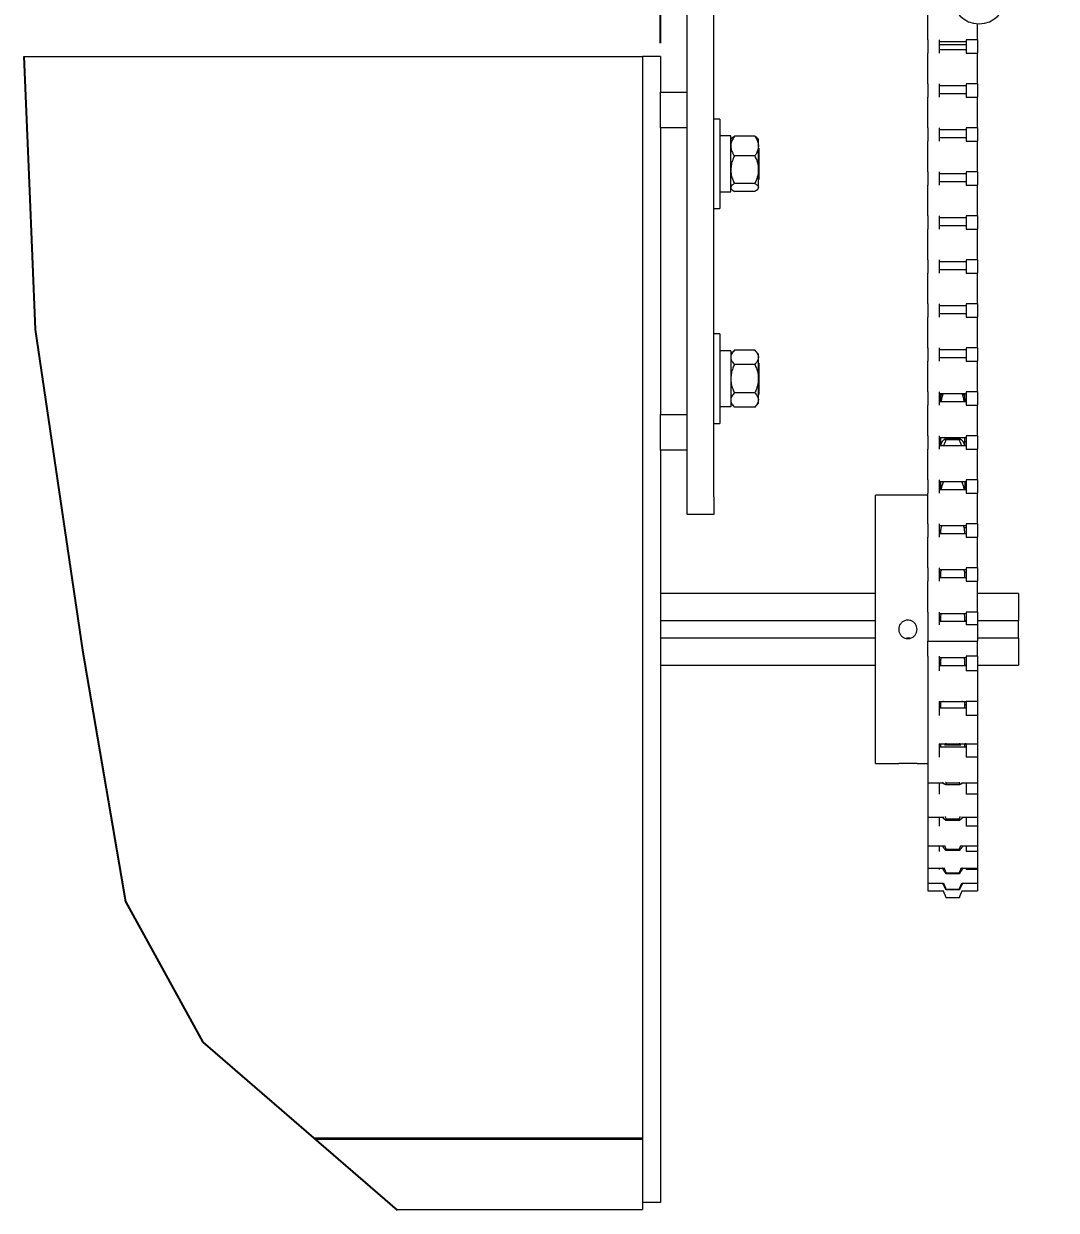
# Model space of a CAD drawing. Extents: x 2.5 to 18.9, y 8.1 to 42.4.
# Drawn here: x 4.42 to 18.83, y 8.12 to 24.69 of the extents above; entities that cross this region are included whole.
import ezdxf

# ---------------------------------------------------------------- set-up
doc = ezdxf.new("R2010")
doc.units = 0
doc.header["$LTSCALE"] = 0.5
doc.header["$MEASUREMENT"] = 0
doc.layers.get('Defpoints').update_dxf_attribs({"linetype": 'CONTINUOUS'})
doc.layers.add('DIM', color=1, linetype='CONTINUOUS')
doc.layers.add('OBJ', color=3, linetype='CONTINUOUS')
doc.styles.add('ROMANS', font='romans.shx', dxfattribs={"width": 0.9, "height": 0.375})
doc.dimstyles.new('GENIE', dxfattribs={"dimscale": 2, "dimtxt": 0.25, "dimasz": 0.156, "dimexe": 0.095, "dimexo": 0.0925, "dimgap": 0.095, "dimtad": 0, "dimtih": 1, "dimtoh": 1, "dimdec": 5, "dimzin": 4, "dimdsep": 46, "dimlunit": 5, "dimtxsty": 'ROMANS', "dimcen": 0.09, "dimadec": 0, "dimazin": 0, "dimtfac": 1, "dimtdec": 5, "dimtofl": 0, "dimtmove": 0, "dimatfit": 3, "dimfxl": 0, "dimfrac": 2, "dimtolj": 1, "dimtzin": 4, "dimarcsym": 0})

# ---------------------------------------------------------------- blocks, each defined once
blk = doc.blocks.new('*D31')
at = {"layer": 'Defpoints', "color": 0}
for p in [(13.309, 38.369), (18.834, 30.782), (13.309, 24.232)]:
    blk.add_point(p, dxfattribs=at)
at = {"layer": 'DIM', "color": 0, "lineweight": -2}
for p, q in [((13.309, 24.417), (13.309, 38.559)), ((18.834, 30.967), (18.834, 38.559)), ((13.621, 38.369), (14.034, 38.369)), ((18.522, 38.369), (18.11, 38.369))]:
    blk.add_line(p, q, dxfattribs=at)
at = {"layer": 'DIM', "color": 0}
for points in [[(13.621, 38.421), (13.621, 38.317), (13.309, 38.369)], [(18.522, 38.421), (18.522, 38.317), (18.834, 38.369)]]:
    blk.add_solid(points, dxfattribs=at)
at = {"layer": 'DIM', "color": 0, "insert": (16.072, 38.369), "char_height": 0.375, "attachment_point": 5, "style": 'ROMANS'}
blk.add_mtext('\\A1;5 1/2\\PEND OF\\POUTPUT SHAFT', dxfattribs=at)

msp = doc.modelspace()

# ---------------------------------------------------------------- linework, layer by layer
at = {"layer": 'OBJ', "linetype": 'Continuous', "lineweight": 15}
for p, q in [((13.6843106, 18.0850006), (13.6843106, 25.7150006)), ((14.0543099, 18.0850006), (14.0543099, 25.7150006)), ((17.0403102, 24.4620687), (17.0403102, 24.8929117)), ((17.7353098, 24.4620687), (17.7353098, 24.6872569)), ((17.0403102, 24.4620687), (17.0403102, 24.2785051)), ((17.2003135, 24.4620687), (17.2003135, 24.2785051)), ((17.7353098, 24.4620687), (17.5753112, 24.4620687)), ((17.5753112, 24.4620687), (17.5753112, 24.2785051)), ((17.7353098, 24.4620687), (17.7353098, 24.2785051)), ((4.4212222, 24.2324735), (13.0593113, 24.2324735)), ((13.3093082, 24.2324735), (13.0593113, 24.2324735)), ((13.0593113, 24.2324735), (13.0593113, 8.2324701)), ((13.3093082, 24.2324735), (13.3093082, 23.7324703)), ((17.0403102, 23.8476574), (17.0403102, 24.2785051)), ((17.5753112, 24.2785051), (17.7353098, 24.2785051)), ((17.7353098, 23.8476574), (17.7353098, 24.2785051)), ((13.3093082, 23.7324703), (13.6843106, 23.7324703)), ((13.3093082, 23.2324718), (13.3093082, 23.7324703)), ((17.0403102, 23.8476574), (17.0403102, 23.6640939)), ((17.2003135, 23.8476574), (17.2003135, 23.6640939)), ((17.7353098, 23.8476574), (17.5753112, 23.8476574)), ((17.5753112, 23.8476574), (17.5753112, 23.6640939)), ((17.7353098, 23.8476574), (17.7353098, 23.6640939)), ((17.0403102, 23.2332509), (17.0403102, 23.6640939)), ((17.5753112, 23.6640939), (17.7353098, 23.6640939)), ((17.7353098, 23.2332509), (17.7353098, 23.6640939)), ((13.6843106, 23.2324718), (13.3093082, 23.2324718)), ((13.3093082, 23.2324718), (13.3093082, 19.2324698)), ((14.1373106, 23.3574726), (14.1373106, 22.107474)), ((17.0403102, 23.2332509), (17.0403102, 23.0496873)), ((17.2003135, 23.2332509), (17.2003135, 23.0496873)), ((17.7353098, 23.2332509), (17.5753112, 23.2332509)), ((17.5753112, 23.2332509), (17.5753112, 23.0496873)), ((17.7353098, 23.2332509), (17.7353098, 23.0496873)), ((14.2913111, 23.1209125), (14.1373106, 23.1209125)), ((14.2913111, 23.1224707), (14.2913111, 23.1209125)), ((14.2913111, 22.3424712), (14.2913111, 23.1209125)), ((14.626308, 23.117524), (14.3413086, 23.117524)), ((14.6763102, 22.9795369), (14.6763102, 23.0762231)), ((17.0403102, 22.6188443), (17.0403102, 23.0496873)), ((17.5753112, 23.0496873), (17.7353098, 23.0496873)), ((17.7353098, 22.6188443), (17.7353098, 23.0496873)), ((14.6763102, 22.6490221), (14.6763102, 22.9795369)), ((14.6843076, 22.9512223), (14.6843076, 22.5137196)), ((14.626308, 22.8415451), (14.3413086, 22.8415451)), ((14.6763102, 22.4019538), (14.6763102, 22.6490221)), ((17.0403102, 22.6188443), (17.0403102, 22.4352808)), ((17.2003135, 22.6188443), (17.2003135, 22.4352808)), ((17.7353098, 22.6188443), (17.5753112, 22.6188443)), ((17.5753112, 22.6188443), (17.5753112, 22.4352808)), ((17.7353098, 22.6188443), (17.7353098, 22.4352808)), ((14.626308, 22.4564944), (14.3413086, 22.4564944)), ((14.6763102, 22.3887235), (14.6763102, 22.4019538)), ((17.0403102, 22.0044378), (17.0403102, 22.4352808)), ((17.5753112, 22.4352808), (17.7353098, 22.4352808)), ((17.7353098, 22.0044378), (17.7353098, 22.4352808)), ((14.626308, 22.3474179), (14.3413086, 22.3474179)), ((17.0403102, 22.0044378), (17.0403102, 21.8208742)), ((17.2003135, 22.0044378), (17.2003135, 21.8208742)), ((17.7353098, 22.0044378), (17.5753112, 22.0044378)), ((17.5753112, 22.0044378), (17.5753112, 21.8208742)), ((17.7353098, 22.0044378), (17.7353098, 21.8208742)), ((17.0403102, 21.3900312), (17.0403102, 21.8208742)), ((17.5753112, 21.8208742), (17.7353098, 21.8208742)), ((17.7353098, 21.3900312), (17.7353098, 21.8208742)), ((17.0403102, 21.3900312), (17.0403102, 21.2064677)), ((17.2003135, 21.3900312), (17.2003135, 21.2064677)), ((17.7353098, 21.3900312), (17.5753112, 21.3900312)), ((17.5753112, 21.3900312), (17.5753112, 21.2064677)), ((17.7353098, 21.3900312), (17.7353098, 21.2064677)), ((17.0403102, 20.7756247), (17.0403102, 21.2064677)), ((17.5753112, 21.2064677), (17.7353098, 21.2064677)), ((17.7353098, 20.7756247), (17.7353098, 21.2064677)), ((17.0403102, 20.7756247), (17.0403102, 20.5920611)), ((17.2003135, 20.7756247), (17.2003135, 20.5920611)), ((17.7353098, 20.7756247), (17.5753112, 20.7756247)), ((17.5753112, 20.7756247), (17.5753112, 20.5920611)), ((17.7353098, 20.7756247), (17.7353098, 20.5920611)), ((17.0403102, 20.1592141), (17.0403102, 20.5920611)), ((17.5753112, 20.5920611), (17.7353098, 20.5920611)), ((17.7353098, 20.1612181), (17.7353098, 20.5920611)), ((14.1373106, 20.3574723), (14.1373106, 19.8379403)), ((14.2913111, 20.1224704), (14.2913111, 19.3424709)), ((14.626308, 20.1294024), (14.3413086, 20.1294024)), ((14.6763102, 20.0301677), (14.6763102, 20.0762228)), ((17.0403102, 20.1612181), (17.0403102, 19.9776546)), ((17.2003135, 20.1612181), (17.2003135, 19.9776546)), ((17.7353098, 20.1612181), (17.5753112, 20.1612181)), ((17.5753112, 20.1612181), (17.5753112, 19.9776546)), ((17.7353098, 20.1612181), (17.7353098, 19.9776546)), ((14.626308, 19.9309377), (14.3413086, 19.9309377)), ((14.6763102, 19.732473), (14.6763102, 20.0301677)), ((14.6843076, 19.951222), (14.6843076, 19.5137239)), ((17.0403102, 19.5468069), (17.0403102, 19.9754065)), ((17.5753112, 19.9776546), (17.7353098, 19.9776546)), ((17.7353098, 19.5468069), (17.7353098, 19.9776546)), ((14.1373106, 19.8379403), (14.1373106, 19.1074737)), ((14.6763102, 19.4347736), (14.6763102, 19.732473)), ((14.626308, 19.5340083), (14.3413086, 19.5340083)), ((14.6763102, 19.3887231), (14.6763102, 19.4347736)), ((17.0403102, 19.5468069), (17.0403102, 19.363248)), ((17.2003135, 19.5468069), (17.2003135, 19.363248)), ((17.2165616, 19.524725), (17.2165616, 19.5187317)), ((17.2165616, 19.5187317), (17.2165616, 19.4103169)), ((17.2165616, 19.4194453), (17.2165616, 19.4103169)), ((17.2165616, 19.4194453), (17.2165616, 19.4103169)), ((17.5593118, 19.524725), (17.5593118, 19.5187317)), ((17.5593118, 19.4103169), (17.5593118, 19.5187317)), ((17.5593118, 19.4194453), (17.5593118, 19.4103169)), ((17.5593118, 19.4103169), (17.5593118, 19.4194453)), ((17.7353098, 19.5468069), (17.5753112, 19.5468069)), ((17.5753112, 19.5468069), (17.5753112, 19.363248)), ((17.7353098, 19.5468069), (17.7353098, 19.363248)), ((13.3093082, 19.2324698), (13.6843106, 19.2324698)), ((13.3093082, 18.7324713), (13.3093082, 19.2324698)), ((14.626308, 19.3355436), (14.3413086, 19.3355436)), ((17.0403102, 18.9324003), (17.0403102, 19.363248)), ((17.5753112, 19.363248), (17.7353098, 19.363248)), ((17.7353098, 18.9324003), (17.7353098, 19.363248)), ((17.0403102, 18.9324003), (17.0403102, 18.7488368)), ((17.2003135, 18.9324003), (17.2003135, 18.7488368)), ((17.2165616, 18.9103184), (17.2165616, 18.7960558)), ((17.2945592, 18.9032503), (17.2945592, 18.8782211)), ((17.2945592, 18.9032503), (17.4813095, 18.9032503)), ((17.4813095, 18.9032503), (17.4813095, 18.8782211)), ((17.5593118, 18.7960558), (17.5593118, 18.9103184)), ((17.7353098, 18.9324003), (17.5753112, 18.9324003)), ((17.5753112, 18.9324003), (17.5753112, 18.7488368)), ((17.7353098, 18.9324003), (17.7353098, 18.7488368)), ((13.6843106, 18.7324713), (13.3093082, 18.7324713)), ((13.3093082, 18.7324713), (13.3093082, 8.2324701)), ((17.0403102, 18.3179937), (17.0403102, 18.7488368)), ((17.4813095, 18.8782211), (17.2945592, 18.8782211)), ((17.5753112, 18.7488368), (17.7353098, 18.7488368)), ((17.7353098, 18.3179937), (17.7353098, 18.7488368)), ((17.0403102, 18.3179937), (17.0403102, 18.1344302)), ((17.2003135, 18.3179937), (17.2003135, 18.1344302)), ((17.2165616, 18.2960527), (17.2165616, 18.1815038)), ((17.5593118, 18.2960527), (17.5593118, 18.1815038)), ((17.7353098, 18.3179937), (17.5753112, 18.3179937)), ((17.5753112, 18.3179937), (17.5753112, 18.1344302)), ((17.7353098, 18.3179937), (17.7353098, 18.1344302)), ((13.6843106, 17.834999), (13.6843106, 18.0850006)), ((14.0543099, 18.0850006), (14.0543099, 17.834999)), ((16.3093085, 14.3574716), (16.3093085, 18.107472)), ((17.0403102, 17.7035872), (17.0403102, 18.1344302)), ((17.5753112, 18.1344302), (17.7353098, 18.1344302)), ((17.7353098, 17.7035872), (17.7353098, 18.1344302)), ((14.0543099, 17.834999), (13.6843106, 17.834999)), ((17.0403102, 17.7035872), (17.0403102, 17.5200237)), ((17.2003135, 17.7035872), (17.2003135, 17.5200237)), ((17.7353098, 17.7035872), (17.5753112, 17.7035872)), ((17.5753112, 17.7035872), (17.5753112, 17.5200237)), ((17.7353098, 17.7035872), (17.7353098, 17.5200237)), ((17.0403102, 17.0891806), (17.0403102, 17.5200237)), ((17.5753112, 17.5200237), (17.7353098, 17.5200237)), ((17.7353098, 17.0891806), (17.7353098, 17.5200237)), ((17.0403102, 17.0891806), (17.0403102, 16.9056171)), ((17.2003135, 17.0891806), (17.2003135, 16.9056171)), ((17.7353098, 17.0891806), (17.5753112, 17.0891806)), ((17.5753112, 17.0891806), (17.5753112, 16.9056171)), ((17.7353098, 17.0891806), (17.7353098, 16.9056171)), ((17.0403102, 16.4747741), (17.0403102, 16.9056171)), ((17.2165616, 16.9735195), (17.2165616, 16.9526907)), ((17.5593118, 16.9526907), (17.5593118, 16.9735195)), ((17.5753112, 16.9056171), (17.7353098, 16.9056171)), ((17.7353098, 16.4747741), (17.7353098, 16.9056171)), ((18.3093072, 16.7324726), (18.3093072, 16.3574703)), ((17.0403102, 16.4747741), (17.0403102, 16.2960258)), ((17.2003135, 16.4747741), (17.2003135, 16.2960258)), ((17.7353098, 16.4747741), (17.5753112, 16.4747741)), ((17.5753112, 16.4747741), (17.5753112, 16.2960258)), ((17.7353098, 16.4747741), (17.7353098, 16.2960258)), ((13.3093082, 16.3574703), (16.3093085, 16.3574703)), ((17.0403102, 16.2960258), (17.0403102, 16.0657032)), ((17.2165616, 16.3776232), (17.2165616, 16.3430994)), ((17.5593118, 16.3430994), (17.5593118, 16.3776232)), ((17.5593118, 16.3574703), (17.5753112, 16.3574703)), ((17.7353098, 16.2960258), (17.5753112, 16.2960258)), ((17.7353098, 16.3574703), (18.3093072, 16.3574703)), ((17.7353098, 16.2960258), (17.7353098, 16.0657032)), ((18.3093072, 16.1074734), (18.3093072, 16.3574703)), ((16.3093085, 16.1074734), (13.3093082, 16.1074734)), ((16.7917213, 16.1074734), (16.7415361, 16.1074734)), ((18.3093072, 16.1074734), (17.7353098, 16.1074734)), ((18.3093072, 16.1074734), (18.3093072, 15.732471)), ((17.0403102, 16.0657032), (17.7353098, 16.0657032)), ((17.0403102, 15.8573028), (17.0403102, 16.0657032)), ((17.7353098, 15.8573028), (17.7353098, 16.0657032)), ((17.0403102, 15.8573028), (17.0403102, 15.6527885)), ((17.2003135, 15.8573028), (17.2003135, 15.6527885)), ((17.2165616, 15.7773152), (17.2165616, 15.7229765)), ((17.5593118, 15.7229765), (17.5593118, 15.7773152)), ((17.7353098, 15.8573028), (17.5753112, 15.8573028)), ((17.5753112, 15.8573028), (17.5753112, 15.6527885)), ((17.7353098, 15.8573028), (17.7353098, 15.6527885)), ((17.0403102, 15.6527885), (17.0403102, 15.3660761)), ((17.7353098, 15.6527885), (17.5753112, 15.6527885)), ((17.7353098, 15.6527885), (17.7353098, 15.2290041)), ((17.0403102, 15.3660761), (17.0403102, 15.2290041)), ((17.0403102, 15.2229733), (17.0403102, 15.0295632)), ((17.2003135, 15.2229733), (17.2003135, 15.0295632)), ((17.2165616, 15.1908384), (17.2165616, 15.1325056)), ((17.5593118, 15.1325056), (17.5593118, 15.1908384)), ((17.5753112, 15.2290041), (17.7353098, 15.2290041)), ((17.5753112, 15.2290041), (17.5753112, 15.0295632)), ((17.7353098, 15.2290041), (17.7353098, 15.0295632)), ((17.0403102, 15.0295632), (17.0403102, 14.7381247)), ((17.7353098, 15.0295632), (17.5753112, 15.0295632)), ((17.7353098, 15.0295632), (17.7353098, 14.6327747)), ((17.0403102, 14.7381247), (17.0403102, 14.6327747)), ((17.0403102, 14.6324039), (17.0403102, 14.4493613)), ((17.2003135, 14.6324039), (17.2003135, 14.4493613)), ((17.2165616, 14.6324039), (17.2165616, 14.5894979)), ((17.2945592, 14.6422035), (17.2945592, 14.6276637)), ((17.4813095, 14.6276637), (17.2945592, 14.6276637)), ((17.4813095, 14.6422035), (17.4813095, 14.6276637)), ((17.5593118, 14.5894979), (17.5593118, 14.6324039)), ((17.5753112, 14.6327747), (17.7353098, 14.6327747)), ((17.5753112, 14.6327747), (17.5753112, 14.4493613)), ((17.7353098, 14.6327747), (17.7353098, 14.4493613)), ((17.0403102, 14.4493613), (17.0403102, 14.1619871)), ((17.7353098, 14.4493613), (17.5753112, 14.4493613)), ((17.7353098, 14.4493613), (17.7353098, 14.0894994)), ((17.0403102, 14.1619871), (17.0403102, 14.0894994)), ((17.0403102, 14.0894994), (17.0403102, 13.9296839)), ((17.2003135, 14.0894994), (17.2003135, 13.9296839)), ((17.2945592, 14.0906962), (17.2945592, 14.0617011)), ((17.2945592, 14.0906962), (17.4813095, 14.0906962)), ((17.4813095, 14.0906962), (17.4813095, 14.0617011)), ((17.5753112, 14.0915316), (17.5753112, 13.9296839)), ((17.7353098, 14.1340058), (17.7353098, 14.1324054)), ((17.7353098, 14.0915316), (17.7353098, 13.9296839)), ((17.0403102, 13.9296839), (17.0403102, 13.6550332)), ((17.4813095, 14.0617011), (17.2945592, 14.0617011)), ((17.7353098, 13.9296839), (17.5753112, 13.9296839)), ((17.7353098, 13.9296839), (17.7353098, 13.610325)), ((17.0403102, 13.6550332), (17.0403102, 13.610325)), ((17.0403102, 13.610325), (17.0403102, 13.4861972)), ((17.2003135, 13.610325), (17.2003135, 13.4861972)), ((17.2945592, 13.5867225), (17.2945592, 13.561698)), ((17.2945592, 13.5867225), (17.4813095, 13.5867225)), ((17.4813095, 13.5867225), (17.4813095, 13.561698)), ((17.5753112, 13.610325), (17.5753112, 13.4861972)), ((17.7353098, 13.657577), (17.7353098, 13.6473456)), ((17.7353098, 13.621603), (17.7353098, 13.4861972)), ((17.0403102, 13.4861972), (17.0403102, 13.2325583)), ((17.4813095, 13.561698), (17.2945592, 13.561698)), ((17.7353098, 13.4861972), (17.5753112, 13.4861972)), ((17.7353098, 13.4861972), (17.7353098, 13.2094345)), ((17.7353098, 13.2655521), (17.7353098, 13.2394574)), ((17.0403102, 13.2325583), (17.0403102, 13.2094345)), ((17.0403102, 13.2094345), (17.0403102, 13.132277)), ((17.0403102, 13.132277), (17.0403102, 12.9072953)), ((17.2003135, 13.2094345), (17.2003135, 13.132277)), ((17.2945592, 13.1631447), (17.4813095, 13.1631447)), ((17.2945592, 13.1631447), (17.2945592, 13.1428416)), ((17.4813095, 13.1428416), (17.2945592, 13.1428416)), ((17.4813095, 13.1631447), (17.4813095, 13.1428416)), ((17.5753112, 13.2094345), (17.5753112, 13.132277)), ((17.7353098, 13.132277), (17.5753112, 13.132277)), ((17.7353098, 13.2371577), (17.7353098, 13.132277)), ((17.7353098, 13.132277), (17.7353098, 12.8989178)), ((17.7353098, 12.9697394), (17.7353098, 12.9210325)), ((17.7353098, 12.9497882), (17.7353098, 12.8785959)), ((17.0403102, 12.9072953), (17.0403102, 12.8989178)), ((17.0403102, 12.8989178), (17.0403102, 12.8785959)), ((17.0403102, 12.8785959), (17.0403102, 12.6890531)), ((17.2003135, 12.8989178), (17.2003135, 12.8785959)), ((17.2945592, 12.8328223), (17.2945592, 12.8178649)), ((17.2945592, 12.8328223), (17.4813095, 12.8328223)), ((17.4813095, 12.8178649), (17.2945592, 12.8178649)), ((17.4813095, 12.8328223), (17.4813095, 12.8178649)), ((17.5753112, 12.8989178), (17.5753112, 12.8785959)), ((17.7353098, 12.8785959), (17.5753112, 12.8785959)), ((17.7353098, 12.8785959), (17.7353098, 12.6881379)), ((17.7353098, 12.7790702), (17.7353098, 12.701678)), ((17.7353098, 12.7681583), (17.7353098, 12.7327992)), ((17.0403102, 12.6890531), (17.0403102, 12.6881379)), ((17.0403102, 12.6890531), (17.0403102, 12.5834449)), ((17.2945592, 12.605799), (17.2945592, 12.5966378)), ((17.2945592, 12.605799), (17.4813095, 12.605799)), ((17.4813095, 12.5966378), (17.2945592, 12.5966378)), ((17.4813095, 12.605799), (17.4813095, 12.5966378)), ((17.7353098, 12.7327992), (17.7353098, 12.5834449)), ((17.7353098, 12.6992845), (17.7353098, 12.5880068)), ((17.7353098, 12.6977451), (17.7353098, 12.696905)), ((17.2945592, 12.4889692), (17.2945592, 12.4858858)), ((17.2945592, 12.4889692), (17.4813095, 12.4889692)), ((17.4813095, 12.4858858), (17.2945592, 12.4858858)), ((17.4813095, 12.4889692), (17.4813095, 12.4858858)), ((8.4640328, 9.1324721), (13.0593113, 9.1324721)), ((8.4862342, 9.1132766), (13.0593113, 9.1132766)), ((13.0593113, 8.2324701), (13.0593113, 8.132508)), ((13.3093082, 8.2324701), (13.0593113, 8.2324701))]:
    msp.add_line(p, q, dxfattribs=at)
at = {"layer": 'OBJ'}
for points in [[(4.4212222, 24.2324735), (4.4959806, 22.4688283), (4.5829308, 20.4175635), (5.2427534, 15.9404215), (5.8401715, 12.4337344), (6.9211015, 10.4665048)], [(6.9211015, 10.4665048), (9.6329903, 8.1217807)]]:
    msp.add_lwpolyline(points, dxfattribs=at)
at = {"layer": 'OBJ', "linetype": 'Continuous', "lineweight": 15}
for centre, radius, start, end in [((17.7560244, 25.0591825), 0.3725, 180, 0), ((16.762935, 12.4861612), 1.8757172, 86.07176298, 93.87980797)]:
    msp.add_arc(centre, radius, start, end, dxfattribs=at)
for points in [[(17.2003135, 24.4399821), (17.5753112, 24.4399821)], [(17.5753112, 24.3938941), (17.2003135, 24.3938941)], [(17.5753112, 24.325574), (17.2003135, 24.325574)], [(17.2003135, 23.8255756), (17.5753112, 23.8255756)], [(17.5753112, 23.7111675), (17.2003135, 23.7111675)], [(14.1373106, 23.3574726), (14.0543099, 23.3574726)], [(17.2003135, 23.211169), (17.5753112, 23.211169)], [(14.2913111, 23.1224707), (14.1373106, 23.1224707)], [(14.304917, 23.0906972), (14.2913111, 23.0762231)], [(14.6763102, 23.0762231), (14.6626997, 23.0906972)], [(17.5753112, 23.0967609), (17.2003135, 23.0967609)], [(14.6843076, 22.9512223), (14.6763102, 22.9512223)], [(17.2003135, 22.5967624), (17.5753112, 22.5967624)], [(14.2913111, 22.3887235), (14.304917, 22.3742447)], [(14.6626997, 22.3742447), (14.6763102, 22.3887235)], [(14.6763102, 22.5137196), (14.6843076, 22.5137196)], [(17.5753112, 22.4823544), (17.2003135, 22.4823544)], [(14.1373106, 22.3424712), (14.2913111, 22.3424712)], [(14.0543099, 22.107474), (14.1373106, 22.107474)], [(17.2003135, 21.9823559), (17.5753112, 21.9823559)], [(17.5753112, 21.8679478), (17.2003135, 21.8679478)], [(17.2003135, 21.3679493), (17.5753112, 21.3679493)], [(17.5753112, 21.2535413), (17.2003135, 21.2535413)], [(17.2003135, 20.7535428), (17.5753112, 20.7535428)], [(17.5753112, 20.6391347), (17.2003135, 20.6391347)], [(14.1373106, 20.3574723), (14.0543099, 20.3574723)], [(14.2913111, 20.1224704), (14.1373106, 20.1224704)], [(14.3413086, 20.1294024), (14.2913111, 20.0762228)], [(14.6763102, 20.0762228), (14.626308, 20.1294024)], [(17.2003135, 20.1391315), (17.5753112, 20.1391315)], [(14.6843076, 19.951222), (14.6763102, 19.951222)], [(17.5753112, 20.0247282), (17.2003135, 20.0247282)], [(14.2913111, 19.3887231), (14.3413086, 19.3355436)], [(14.626308, 19.3355436), (14.6763102, 19.3887231)], [(14.6763102, 19.5137239), (14.6843076, 19.5137239)], [(17.2003135, 19.524725), (17.5753112, 19.524725)], [(17.2003135, 19.4156203), (17.2165616, 19.4156203)], [(17.5753112, 19.4103169), (17.2003135, 19.4103169)], [(17.2165616, 19.4194453), (17.2168948, 19.4325865)], [(17.2352268, 19.4635199), (17.2258543, 19.4103169)], [(17.2508179, 19.5191494), (17.2352268, 19.4635199)], [(17.5406466, 19.4635199), (17.5250509, 19.5191494)], [(17.5499252, 19.4103169), (17.5406466, 19.4635199)], [(17.5589786, 19.4325865), (17.5593118, 19.4194453)], [(17.5593118, 19.4156203), (17.5753112, 19.4156203)], [(14.1373106, 19.3424709), (14.2913111, 19.3424709)], [(14.0543099, 19.1074737), (14.1373106, 19.1074737)], [(17.2003135, 18.9103184), (17.5753112, 18.9103184)], [(17.2508179, 18.8650517), (17.2945592, 18.9032503)], [(17.4813095, 18.9032503), (17.5250509, 18.8650517)], [(17.2003135, 18.8558388), (17.2165616, 18.8558388)], [(17.2165616, 18.7960558), (17.2003135, 18.7960558)], [(17.5753112, 18.7959104), (17.2003135, 18.7959104)], [(17.2352268, 18.8370188), (17.2508179, 18.8650517)], [(17.2945592, 18.8782211), (17.2606972, 18.7959104)], [(17.5151762, 18.7959104), (17.4813095, 18.8782211)], [(17.5250509, 18.8650517), (17.5406466, 18.8370188)], [(17.5593118, 18.8558388), (17.5753112, 18.8558388)], [(17.5753112, 18.7960558), (17.5593118, 18.7960558)], [(17.2003135, 18.2959119), (17.5753112, 18.2959119)], [(17.2165616, 18.241085), (17.2003135, 18.241085)], [(17.2352268, 18.2327966), (17.2241506, 18.1815038)], [(17.2508179, 18.2761766), (17.2352268, 18.2327966)], [(17.2596224, 18.2959119), (17.2508179, 18.2761766)], [(17.5250509, 18.2761766), (17.516251, 18.2959119)], [(17.5406466, 18.2327966), (17.5250509, 18.2761766)], [(17.5516007, 18.1815038), (17.5406466, 18.2327966)], [(17.5753112, 18.241085), (17.5593118, 18.241085)], [(17.0403102, 18.107472), (16.3093085, 18.107472)], [(17.5753112, 18.1815038), (17.2003135, 18.1815038)], [(17.2003135, 17.6815053), (17.5753112, 17.6815053)], [(17.5753112, 17.5670972), (17.2003135, 17.5670972)], [(17.5753112, 17.648), (17.5593118, 17.648)], [(17.2003135, 17.0670987), (17.5753112, 17.0670987)], [(17.5753112, 16.9526907), (17.2003135, 16.9526907)], [(17.2168948, 16.9940572), (17.2165616, 16.9735195)], [(17.5593118, 16.9735195), (17.5589786, 16.9940572)], [(17.5753112, 17.0265207), (17.5593118, 17.0265207)], [(16.3093085, 16.7324726), (13.3093082, 16.7324726)], [(18.3093072, 16.7324726), (17.7353098, 16.7324726)], [(17.2003135, 16.4526922), (17.5753112, 16.4526922)], [(17.5753112, 16.3430994), (17.2003135, 16.3430994)], [(17.2168948, 16.3949038), (17.2165616, 16.3776232)], [(17.5593118, 16.3776232), (17.5589786, 16.3949038)], [(17.2003135, 15.8382809), (17.5753112, 15.8382809)], [(17.2168948, 15.7908131), (17.2165616, 15.7773152)], [(17.5593118, 15.7773152), (17.5589786, 15.7908131)], [(13.3093082, 15.732471), (16.3093085, 15.732471)], [(17.5753112, 15.7229765), (17.2003135, 15.7229765)], [(17.5593118, 15.732471), (17.5753112, 15.732471)], [(17.7353098, 15.732471), (18.3093072, 15.732471)], [(17.2003135, 15.2229733), (17.5753112, 15.2229733)], [(17.5753112, 15.1325056), (17.2003135, 15.1325056)], [(17.2168948, 15.2001405), (17.2165616, 15.1908384)], [(17.2508179, 15.2223068), (17.2352268, 15.2220863)], [(17.2612322, 15.2270846), (17.2508179, 15.2223068)], [(17.5250509, 15.2223068), (17.5146412, 15.2270846)], [(17.5406466, 15.2220863), (17.5250509, 15.2223068)], [(17.5593118, 15.1908384), (17.5589786, 15.2001405)], [(17.5753112, 15.1800063), (17.5593118, 15.1800063)], [(17.2003135, 14.6325071), (17.2670707, 14.6325071)], [(17.5753112, 14.5894979), (17.2003135, 14.5894979)], [(17.2508179, 14.6271897), (17.2423371, 14.6324039)], [(17.2945592, 14.6276637), (17.2508179, 14.6271897)], [(17.2721676, 14.6224729), (17.5037058, 14.6224729)], [(17.5250509, 14.6271897), (17.4813095, 14.6276637)], [(17.5088027, 14.6325071), (17.5753112, 14.6325071)], [(17.5335316, 14.6324039), (17.5250509, 14.6271897)], [(17.5753112, 14.6324039), (17.5593118, 14.6324039)], [(16.3093085, 14.3574716), (16.6360171, 14.3574716)], [(16.8914347, 14.3574716), (17.0403102, 14.3574716)], [(17.0403102, 14.0894994), (17.2664418, 14.0894994)], [(17.2508179, 14.0808544), (17.2437639, 14.0894994)], [(17.2904479, 14.0996228), (17.2945592, 14.0906962)], [(17.4813095, 14.0906962), (17.4854255, 14.0996228)], [(17.5094316, 14.0894994), (17.7353098, 14.0894994)], [(17.5321095, 14.0894994), (17.5250509, 14.0808544)], [(17.2945592, 14.0617011), (17.2508179, 14.0808544)], [(17.5250509, 14.0808544), (17.4813095, 14.0617011)], [(17.0403102, 13.610325), (17.2650338, 13.610325)], [(17.2508179, 13.5998919), (17.245017, 13.610325)], [(17.2945592, 13.561698), (17.2508179, 13.5998919)], [(17.2812538, 13.6173603), (17.2945592, 13.5867225)], [(17.4813095, 13.5867225), (17.4946196, 13.6173603)], [(17.5250509, 13.5998919), (17.4813095, 13.561698)], [(17.5108396, 13.610325), (17.7353098, 13.610325)], [(17.5308564, 13.610325), (17.5250509, 13.5998919)], [(17.0403102, 13.2094345), (17.2629218, 13.2094345)], [(17.2508179, 13.1989216), (17.2462795, 13.2094345)], [(17.2945592, 13.1428416), (17.2508179, 13.1989216)], [(17.2731766, 13.2143437), (17.2945592, 13.1631447)], [(17.4813095, 13.1631447), (17.5026968, 13.2143437)], [(17.5250509, 13.1989216), (17.4813095, 13.1428416)], [(17.5129516, 13.2094345), (17.7353098, 13.2094345)], [(17.5295939, 13.2094345), (17.5250509, 13.1989216)], [(17.0403102, 12.8989178), (17.2602138, 12.8989178)], [(17.2508179, 12.8901226), (17.2476358, 12.8989178)], [(17.2945592, 12.8178649), (17.2508179, 12.8901226)], [(17.2660569, 12.9024049), (17.2945592, 12.8328223)], [(17.4813095, 12.8328223), (17.5098165, 12.9024049)], [(17.5250509, 12.8901226), (17.4813095, 12.8178649)], [(17.5156596, 12.8989178), (17.7353098, 12.8989178)], [(17.5282376, 12.8989178), (17.5250509, 12.8901226)], [(17.0403102, 12.6881379), (17.2570505, 12.6881379)], [(17.2508179, 12.6828768), (17.2491377, 12.6881379)], [(17.2945592, 12.5966378), (17.2508179, 12.6828768)], [(17.259721, 12.6907005), (17.2945592, 12.605799)], [(17.4813095, 12.605799), (17.5161524, 12.6907005)], [(17.5250509, 12.6828768), (17.4813095, 12.5966378)], [(17.5188229, 12.6881379), (17.7353098, 12.6881379)], [(17.5267357, 12.6881379), (17.5250509, 12.6828768)], [(17.0403102, 12.5834449), (17.2535869, 12.5834449)], [(17.2539952, 12.5854537), (17.2945592, 12.4889692)], [(17.4813095, 12.4889692), (17.5218782, 12.5854537)], [(17.5222865, 12.5834449), (17.7353098, 12.5834449)], [(9.6205833, 8.132508), (13.0593113, 8.132508)]]:
    msp.add_open_spline(points, degree=1, dxfattribs=at)
for points, knots in [([(14.3413086, 23.117524), (14.3290546, 23.0976228), (14.3041157, 23.0571208), (14.29192, 23.0094251), (14.2913877, 22.9832948), (14.2913111, 22.9795369)], [0, 0, 0, 0, 0.4526862869, 0.9212879626, 1, 1, 1, 1]), ([(14.305682, 23.0899791), (14.3096713, 23.0943162), (14.3183957, 23.103801), (14.3332478, 23.1126962), (14.3413086, 23.117524)], [0, 0, 0, 0, 0.4572570458, 1, 1, 1, 1]), ([(14.626308, 23.117524), (14.6385631, 23.0976229), (14.6635042, 23.0571209), (14.675688, 23.0094249), (14.676232, 22.9832948), (14.6763102, 22.9795369)], [0, 0, 0, 0, 0.45268605863, 0.92128749806, 1, 1, 1, 1]), ([(14.6619347, 23.0899791), (14.6579454, 23.0943162), (14.6492209, 23.103801), (14.6343689, 23.1126962), (14.626308, 23.117524)], [0, 0, 0, 0, 0.4572570458, 1, 1, 1, 1]), ([(14.2913111, 22.9795369), (14.2927722, 22.9626226), (14.2957442, 22.9282166), (14.315615, 22.882059), (14.3335308, 22.8538093), (14.3413086, 22.8415451)], [0, 0, 0, 0, 0.3536637895, 0.7194032071, 1, 1, 1, 1]), ([(14.6763102, 22.9795369), (14.6748472, 22.9626227), (14.6718712, 22.9282168), (14.6520019, 22.882059), (14.634086, 22.8538093), (14.626308, 22.8415451)], [0, 0, 0, 0, 0.3536652268, 0.719403831, 1, 1, 1, 1]), ([(14.3413086, 22.8415451), (14.3338627, 22.825204), (14.3164042, 22.786889), (14.2960845, 22.7226361), (14.2929178, 22.6738), (14.2913111, 22.6490221)], [0, 0, 0, 0, 0.268123553, 0.62866909, 1, 1, 1, 1]), ([(14.626308, 22.8415451), (14.6337562, 22.8252042), (14.6512195, 22.7868909), (14.6715291, 22.7226348), (14.6747009, 22.6737998), (14.6763102, 22.6490221)], [0, 0, 0, 0, 0.2681311042, 0.6286685597, 1, 1, 1, 1]), ([(14.2913111, 22.6490221), (14.2913109, 22.6486122), (14.2912959, 22.6253055), (14.2964204, 22.578334), (14.3149905, 22.5142529), (14.3330769, 22.47456), (14.3413086, 22.4564944)], [0, 0, 0, 0, 0.0061464044, 0.3494997596, 0.7039365748, 1, 1, 1, 1]), ([(14.6763102, 22.6490221), (14.6763089, 22.6486122), (14.676234, 22.6253057), (14.6712355, 22.5783349), (14.6526246, 22.5142512), (14.6345394, 22.4745597), (14.626308, 22.4564944)], [0, 0, 0, 0, 0.00614643, 0.3494988591, 0.7039286209, 1, 1, 1, 1]), ([(14.3413086, 22.4564944), (14.3290546, 22.4486276), (14.3041161, 22.4326176), (14.2919199, 22.4137747), (14.2913877, 22.4034402), (14.2913111, 22.4019538)], [0, 0, 0, 0, 0.45269007801, 0.92128357178, 1, 1, 1, 1]), ([(14.2913111, 22.4019538), (14.2927723, 22.3952705), (14.2957447, 22.3816754), (14.315614, 22.3634268), (14.3335307, 22.3522639), (14.3413086, 22.3474179)], [0, 0, 0, 0, 0.3536591149, 0.7194115286, 1, 1, 1, 1]), ([(14.626308, 22.4564944), (14.6385631, 22.4486276), (14.6635038, 22.4326176), (14.6756881, 22.4137746), (14.676232, 22.4034402), (14.6763102, 22.4019538)], [0, 0, 0, 0, 0.4526898497, 0.9212831072, 1, 1, 1, 1]), ([(14.6763102, 22.4019538), (14.674847, 22.3952705), (14.6718707, 22.3816755), (14.6520029, 22.3634268), (14.634086, 22.3522639), (14.626308, 22.3474179)], [0, 0, 0, 0, 0.35366055223, 0.7194121526, 1, 1, 1, 1]), ([(14.3413086, 20.1294024), (14.3290546, 20.1150903), (14.304116, 20.0859632), (14.29192, 20.0516567), (14.2913877, 20.0328695), (14.2913111, 20.0301677)], [0, 0, 0, 0, 0.4526920107, 0.9212899397, 1, 1, 1, 1]), ([(14.626308, 20.1294024), (14.6385631, 20.1150903), (14.6635038, 20.0859633), (14.675688, 20.0516566), (14.676232, 20.0328695), (14.6763102, 20.0301677)], [0, 0, 0, 0, 0.4526917824, 0.9212894751, 1, 1, 1, 1]), ([(14.2913111, 20.0301677), (14.2927724, 20.0180059), (14.2957449, 19.9932662), (14.3156137, 19.9600646), (14.3335307, 19.9397545), (14.3413086, 19.9309377)], [0, 0, 0, 0, 0.3536580324, 0.7194144419, 1, 1, 1, 1]), ([(14.3413086, 19.9309377), (14.3338629, 19.9140904), (14.3164066, 19.8745924), (14.2960832, 19.808358), (14.2929174, 19.7580161), (14.2913111, 19.732473)], [0, 0, 0, 0, 0.2681473642, 0.6286631011, 1, 1, 1, 1]), ([(14.6763102, 20.0301677), (14.674847, 20.0180059), (14.6718705, 19.9932664), (14.6520032, 19.9600646), (14.6340861, 19.9397545), (14.626308, 19.9309377)], [0, 0, 0, 0, 0.3536594697, 0.7194150658, 1, 1, 1, 1]), ([(14.626308, 19.9309377), (14.633756, 19.9140906), (14.6512171, 19.8745943), (14.6715303, 19.8083567), (14.6747013, 19.7580159), (14.6763102, 19.732473)], [0, 0, 0, 0, 0.2681549145, 0.6286625705, 1, 1, 1, 1]), ([(14.2913111, 19.732473), (14.2913109, 19.7320506), (14.2912959, 19.7080321), (14.2964205, 19.6596022), (14.3149902, 19.593548), (14.3330769, 19.5526308), (14.3413086, 19.5340083)], [0, 0, 0, 0, 0.0061463377, 0.349498621, 0.7039391394, 1, 1, 1, 1]), ([(14.6763102, 19.732473), (14.6763089, 19.7320506), (14.676234, 19.7080323), (14.6712353, 19.6596031), (14.6526249, 19.5935462), (14.6345394, 19.5526306), (14.626308, 19.5340083)], [0, 0, 0, 0, 0.0061463633, 0.3494977205, 0.7039311854, 1, 1, 1, 1]), ([(14.3413086, 19.5340083), (14.3290546, 19.5196948), (14.3041163, 19.490565), (14.2919198, 19.4562745), (14.2913877, 19.4374771), (14.2913111, 19.4347736)], [0, 0, 0, 0, 0.4526919697, 0.9212834901, 1, 1, 1, 1]), ([(14.2913111, 19.4347736), (14.2927723, 19.4226112), (14.2957446, 19.3978706), (14.3156143, 19.3646773), (14.3335307, 19.3443626), (14.3413086, 19.3355436)], [0, 0, 0, 0, 0.3536581243, 0.7194084179, 1, 1, 1, 1]), ([(14.626308, 19.5340083), (14.6385631, 19.5196948), (14.6635036, 19.4905651), (14.6756881, 19.4562744), (14.676232, 19.4374771), (14.6763102, 19.4347736)], [0, 0, 0, 0, 0.4526917414, 0.9212830256, 1, 1, 1, 1]), ([(14.6763102, 19.4347736), (14.6748471, 19.4226112), (14.6718708, 19.3978707), (14.6520026, 19.3646773), (14.634086, 19.3443626), (14.626308, 19.3355436)], [0, 0, 0, 0, 0.3536595617, 0.7194090419, 1, 1, 1, 1]), ([(17.2168948, 19.4325865), (17.217973, 19.4469777), (17.2200186, 19.4742814), (17.2291903, 19.5085286), (17.2335278, 19.524725)], [0, 0, 0, 0, 0.5270763282, 1, 1, 1, 1]), ([(17.5423597, 19.524725), (17.5465646, 19.5090771), (17.5557743, 19.4748051), (17.5578504, 19.4474512), (17.5589786, 19.4325865)], [0, 0, 0, 0, 0.4565780076, 1, 1, 1, 1]), ([(17.2201661, 18.7960558), (17.2206902, 18.7986541), (17.2226655, 18.808447), (17.2299068, 18.8249179), (17.2352268, 18.8370188)], [0, 0, 0, 0, 0.2653210061, 1, 1, 1, 1]), ([(17.5406466, 18.8370188), (17.5458163, 18.825281), (17.5530947, 18.8087555), (17.5550841, 18.7989087), (17.5556604, 18.7960558)], [0, 0, 0, 0, 0.7102806088, 1, 1, 1, 1]), ([(17.2352268, 17.6819089), (17.2303275, 17.6654974), (17.2203744, 17.6321572), (17.2180666, 17.5909805), (17.2168948, 17.5700728)], [0, 0, 0, 0, 0.4922431072, 1, 1, 1, 1]), ([(17.5589786, 17.5700728), (17.557857, 17.5903627), (17.5555794, 17.6315667), (17.5456742, 17.6649596), (17.5406466, 17.6819089)], [0, 0, 0, 0, 0.4924266557, 1, 1, 1, 1]), ([(17.2290363, 17.0670987), (17.2266007, 17.0602347), (17.2193139, 17.0396993), (17.2178617, 17.0122989), (17.2168948, 16.9940572)], [0, 0, 0, 0, 0.3342542729, 1, 1, 1, 1]), ([(17.5589786, 16.9940572), (17.5580482, 17.011759), (17.5566057, 17.0392055), (17.5493377, 17.0597902), (17.5467573, 17.0670987)], [0, 0, 0, 0, 0.6449534868, 1, 1, 1, 1]), ([(17.2295104, 16.4526922), (17.2268905, 16.447441), (17.2194, 16.4324274), (17.2178819, 16.4096891), (17.2168948, 16.3949038)], [0, 0, 0, 0, 0.3497649627, 1, 1, 1, 1]), ([(17.5589786, 16.3949038), (17.5580292, 16.4092553), (17.5565214, 16.4320467), (17.5490466, 16.447113), (17.5462786, 16.4526922)], [0, 0, 0, 0, 0.6296902099, 1, 1, 1, 1]), ([(16.7629374, 16.1039722), (16.7485063, 16.1053891), (16.7196457, 16.1082227), (16.6812215, 16.1303157), (16.6519671, 16.1628786), (16.635203, 16.2035902), (16.6328454, 16.2474612), (16.6451101, 16.2896212), (16.6706194, 16.3253499), (16.7065404, 16.3506723), (16.7488453, 16.3626727), (16.7926992, 16.3599959), (16.8331718, 16.3429974), (16.8657619, 16.3135611), (16.886815, 16.2749677), (16.893885, 16.2315713), (16.8862243, 16.1883419), (16.864708, 16.1500321), (16.8317464, 16.1211782), (16.7958109, 16.1060837), (16.7721654, 16.1045649), (16.7629374, 16.1039722)], [0, 0, 0, 0, 0.0536043789, 0.1072029771, 0.1608848835, 0.214616104, 0.2682602424, 0.321812912, 0.3754147191, 0.4291253861, 0.4828408183, 0.536448838, 0.5900042522, 0.6436441466, 0.6973761161, 0.7510551474, 0.8046296599, 0.8581979533, 0.9118807825, 0.9656101355, 1, 1, 1, 1]), ([(17.2352268, 15.8380932), (17.2303275, 15.8329295), (17.2203742, 15.8224393), (17.2180666, 15.8014637), (17.2168948, 15.7908131)], [0, 0, 0, 0, 0.49223555296, 1, 1, 1, 1]), ([(17.5589786, 15.7908131), (17.5578571, 15.8011672), (17.5555796, 15.8221936), (17.5456742, 15.8327401), (17.5406466, 15.8380932)], [0, 0, 0, 0, 0.4924352557, 1, 1, 1, 1]), ([(17.2352268, 15.2220863), (17.2303274, 15.2211488), (17.220374, 15.2192443), (17.2180665, 15.2065741), (17.2168948, 15.2001405)], [0, 0, 0, 0, 0.4922266882, 1, 1, 1, 1]), ([(17.5589786, 15.2001405), (17.5578571, 15.2064062), (17.5555797, 15.2191299), (17.5456742, 15.2210909), (17.5406466, 15.2220863)], [0, 0, 0, 0, 0.4924404505, 1, 1, 1, 1])]:
    msp.add_open_spline(points, degree=3, knots=knots, dxfattribs=at)

# ---------------------------------------------------------------- dimensions: what is measured, and where the dimension line sits
at = {"layer": 'DIM'}
dim = msp.add_linear_dim(base=(13.3093082, 38.3688011), p1=(18.8343115, 30.7820008), p2=(13.3093082, 24.2324735), text='<>\\PEND OF\\POUTPUT SHAFT', dimstyle='GENIE', override={"dimdec": 4}, dxfattribs=at)
dim.commit()
dim.dimension.update_dxf_attribs({"geometry": '*D31', "text_midpoint": (16.0718098, 38.3688011), "dimtype": 160})

doc.saveas('drawing.dxf')
